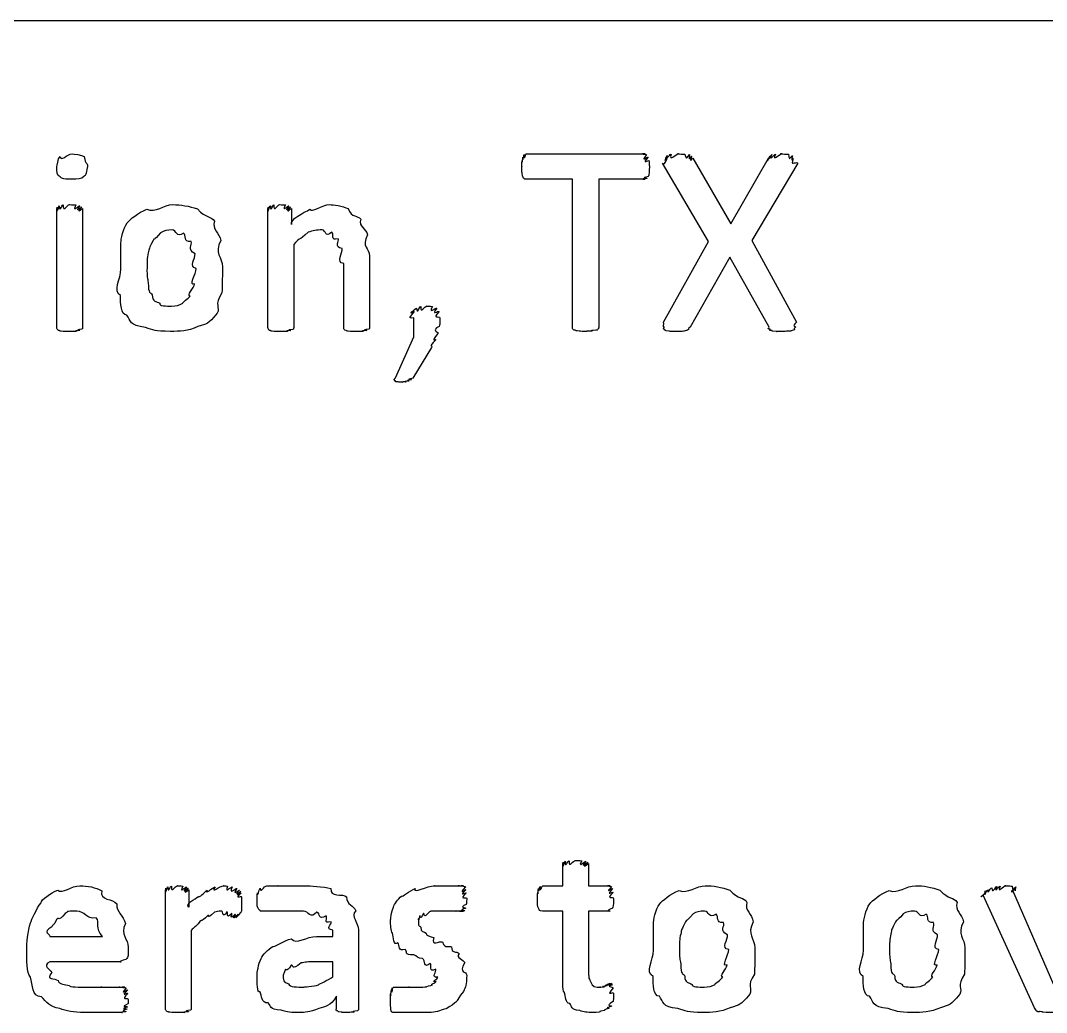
# Model space of a CAD drawing. Header units: millimetres. Extents: x 0 to 216, y 0 to 279.
# Drawn here: x 68.18 to 82.44, y 190.28 to 204.08 of the extents above; entities that cross this region are included whole.
import ezdxf

# ---------------------------------------------------------------- set-up
doc = ezdxf.new("R2010")
doc.units = ezdxf.units.MM
doc.layers.get('0').update_dxf_attribs({"linetype": 'CONTINUOUS'})

msp = doc.modelspace()

# ---------------------------------------------------------------- linework, layer by layer
at = {"color": 0}
for p, q in [((12.7, 204.082), (203.2, 204.082)), ((75.2066, 202.227), (76.86, 202.227)), ((77.5257, 202.166), (78.0549, 201.252)), ((78.0549, 201.252), (78.5784, 202.166)), ((69.106, 202.051), (69.106, 202.051)), ((76.9207, 202.051), (76.9207, 202.051)), ((77.7406, 201.009), (77.1013, 202.1)), ((78.9862, 202.1), (78.347, 201.02)), ((75.8515, 201.874), (75.2066, 201.874)), ((75.8515, 199.818), (75.8515, 201.874)), ((76.86, 201.874), (76.2152, 201.874)), ((76.2152, 201.874), (76.2152, 199.818)), ((68.6816, 199.813), (68.6816, 201.466)), ((69.0397, 201.466), (69.0397, 199.813)), ((71.6167, 199.813), (71.6167, 201.466)), ((71.942, 201.466), (71.942, 201.246)), ((78.347, 201.02), (78.9644, 199.885)), ((71.9748, 200.965), (71.9748, 199.813)), ((77.1179, 199.885), (77.7406, 201.009)), ((73.0278, 200.805), (73.0278, 199.813)), ((78.0383, 200.788), (77.4869, 199.818)), ((78.5841, 199.818), (78.0383, 200.788)), ((70.6191, 200.634), (70.6191, 200.634)), ((70.9828, 200.656), (70.9828, 200.656)), ((72.6694, 199.813), (72.6694, 200.7)), ((73.6438, 199.68), (73.6438, 199.945)), ((74.0075, 199.945), (74.0075, 199.945)), ((73.3901, 199.113), (73.6438, 199.68)), ((73.8918, 199.532), (73.6328, 199.107)), ((75.7149, 192.048), (75.7149, 192.356)), ((76.0734, 192.356), (76.0734, 192.048)), ((75.4394, 192.048), (75.7149, 192.048)), ((76.0734, 192.048), (76.3764, 192.048)), ((70.1918, 190.339), (70.1918, 191.992)), ((70.5171, 191.992), (70.5171, 191.75)), ((82.2731, 190.35), (81.5619, 191.915)), ((81.9697, 191.987), (82.5377, 190.675)), ((71.2502, 191.811), (71.2502, 191.811)), ((75.7149, 191.695), (75.4338, 191.695)), ((75.7149, 190.802), (75.7149, 191.695)), ((76.3764, 191.695), (76.0734, 191.695)), ((76.0734, 191.695), (76.0734, 190.923)), ((68.5821, 191.342), (69.3152, 191.342)), ((70.5499, 191.425), (70.5499, 190.339)), ((72.2919, 191.342), (72.5181, 191.342)), ((72.5181, 191.342), (72.5181, 191.43)), ((72.8761, 191.436), (72.8761, 190.339)), ((69.6736, 191.193), (69.6736, 191.133)), ((78.3869, 191.182), (78.3869, 191.182)), ((81.3082, 191.182), (81.3082, 191.182)), ((78.0232, 191.16), (78.0232, 191.16)), ((80.9445, 191.16), (80.9445, 191.16)), ((69.5688, 190.989), (68.5821, 190.989)), ((72.5181, 190.989), (72.281, 190.989)), ((72.5181, 190.78), (72.5181, 190.989)), ((74.3797, 190.802), (74.3797, 190.802)), ((72.5674, 190.339), (72.5674, 190.51)), ((76.4205, 190.554), (76.4205, 190.554))]:
    msp.add_line(p, q, dxfattribs=at)
for points in [[(68.6816, 202.051), (68.6816, 202.058), (68.6954, 202.162), (68.7257, 202.189)], [(68.7257, 202.189), (68.7433, 202.109), (68.8149, 202.227), (68.8964, 202.227)], [(68.8964, 202.227), (68.9046, 202.227), (69.0316, 202.213), (69.0619, 202.189)], [(69.0619, 202.189), (69.0809, 202.062), (69.106, 202.12), (69.106, 202.051)], [(75.1512, 202.128), (75.1526, 202.069), (75.1582, 202.172), (75.1625, 202.183)], [(75.1625, 202.183), (75.1597, 202.095), (75.1706, 202.208), (75.1787, 202.216)], [(75.1787, 202.216), (75.1787, 202.109), (75.1981, 202.227), (75.2066, 202.227)], [(76.86, 202.227), (76.7662, 202.227), (76.8738, 202.223), (76.8823, 202.216)], [(76.8823, 202.216), (76.7842, 202.095), (76.8999, 202.197), (76.9041, 202.183)], [(76.9041, 202.183), (76.7955, 202.069), (76.9151, 202.153), (76.9151, 202.128)], [(77.1013, 202.1), (77.1232, 202.051), (77.1645, 202.146), (77.162, 202.161)], [(77.162, 202.161), (77.1151, 202.084), (77.1592, 202.194), (77.1673, 202.205)], [(77.1673, 202.205), (77.1342, 202.106), (77.1962, 202.222), (77.2223, 202.222)], [(77.2223, 202.222), (77.1853, 202.109), (77.283, 202.227), (77.3271, 202.227)], [(77.3271, 202.227), (77.2664, 202.227), (77.3934, 202.224), (77.4153, 202.222)], [(77.4153, 202.222), (77.4319, 202.106), (77.4608, 202.219), (77.476, 202.216)], [(77.476, 202.216), (77.4608, 202.098), (77.4996, 202.205), (77.5035, 202.194)], [(77.5035, 202.194), (77.4718, 202.08), (77.5173, 202.178), (77.5257, 202.166)], [(78.5784, 202.166), (78.5414, 202.08), (78.5908, 202.186), (78.595, 202.194)], [(78.595, 202.194), (78.5523, 202.098), (78.6116, 202.212), (78.6225, 202.216)], [(78.6225, 202.216), (78.5784, 202.106), (78.6529, 202.222), (78.6723, 202.222)], [(78.6723, 202.222), (78.6183, 202.109), (78.7231, 202.227), (78.7605, 202.227)], [(78.7605, 202.227), (78.6956, 202.227), (78.8321, 202.224), (78.8539, 202.222)], [(78.8539, 202.222), (78.861, 202.102), (78.898, 202.21), (78.9093, 202.2)], [(78.9203, 202.161), (78.879, 202.051), (78.9421, 202.125), (78.9862, 202.1)], [(78.9093, 202.2), (78.8829, 202.084), (78.9231, 202.179), (78.9203, 202.161)], [(68.7257, 201.907), (68.6816, 201.921), (68.6816, 201.98), (68.6816, 202.051)], [(69.106, 202.051), (69.0809, 201.925), (69.0894, 201.938), (69.0563, 201.913)], [(75.1459, 202.051), (75.1459, 202.02), (75.1473, 202.106), (75.1512, 202.128)], [(75.1512, 201.968), (75.1459, 201.958), (75.1459, 202.017), (75.1459, 202.051)], [(76.9151, 202.128), (76.9165, 202.02), (76.9207, 202.08), (76.9207, 202.051)], [(76.9207, 202.051), (76.9165, 201.958), (76.9179, 201.99), (76.9151, 201.968)], [(68.8908, 201.874), (68.7395, 201.874), (68.7546, 201.885), (68.7257, 201.907)], [(69.0563, 201.913), (69.0192, 201.874), (68.9709, 201.874), (68.8908, 201.874)], [(75.1625, 201.913), (75.1526, 201.914), (75.154, 201.946), (75.1512, 201.968)], [(75.1787, 201.885), (75.1597, 201.888), (75.1649, 201.902), (75.1625, 201.913)], [(75.2066, 201.874), (75.1748, 201.874), (75.1858, 201.877), (75.1787, 201.885)], [(76.8876, 201.885), (76.769, 201.874), (76.871, 201.874), (76.86, 201.874)], [(76.9041, 201.913), (76.7842, 201.888), (76.8946, 201.892), (76.8876, 201.885)], [(76.9151, 201.968), (76.9126, 201.914), (76.9112, 201.927), (76.9041, 201.913)], [(68.6816, 201.466), (68.6816, 201.374), (68.6827, 201.48), (68.6869, 201.488)], [(68.6869, 201.488), (68.6925, 201.389), (68.7035, 201.501), (68.7144, 201.505)], [(68.7144, 201.505), (68.7172, 201.4), (68.7476, 201.516), (68.7698, 201.516)], [(68.7698, 201.516), (68.7656, 201.403), (68.8248, 201.521), (68.858, 201.521)], [(68.858, 201.521), (68.8358, 201.521), (68.924, 201.519), (68.9462, 201.516)], [(68.9462, 201.516), (68.8827, 201.4), (68.9903, 201.512), (69.0012, 201.505)], [(69.0012, 201.505), (68.9088, 201.389), (69.0245, 201.495), (69.0287, 201.488)], [(69.0287, 201.488), (68.9197, 201.374), (69.0397, 201.473), (69.0397, 201.466)], [(69.6599, 201.268), (69.693, 201.315), (69.8115, 201.411), (69.9301, 201.456)], [(69.9301, 201.456), (70.0486, 201.403), (70.1724, 201.521), (70.2938, 201.521)], [(70.2938, 201.521), (70.4014, 201.521), (70.521, 201.501), (70.6356, 201.461)], [(70.6356, 201.461), (70.7513, 201.326), (70.8311, 201.367), (70.8723, 201.29)], [(71.6167, 201.466), (71.6167, 201.374), (71.6181, 201.48), (71.622, 201.488)], [(71.622, 201.488), (71.6234, 201.389), (71.6347, 201.501), (71.6499, 201.505)], [(71.6499, 201.505), (71.6523, 201.4), (71.6802, 201.516), (71.6993, 201.516)], [(71.6993, 201.516), (71.694, 201.403), (71.749, 201.521), (71.7822, 201.521)], [(71.7822, 201.521), (71.7557, 201.521), (71.8372, 201.519), (71.8591, 201.516)], [(71.8591, 201.516), (71.7998, 201.4), (71.8979, 201.512), (71.9088, 201.505)], [(71.9088, 201.505), (71.822, 201.389), (71.9268, 201.495), (71.9307, 201.488)], [(71.9307, 201.488), (71.833, 201.374), (71.942, 201.473), (71.942, 201.466)], [(71.942, 201.246), (71.9212, 201.315), (72.1155, 201.411), (72.2009, 201.456)], [(72.2009, 201.456), (72.2119, 201.403), (72.3787, 201.521), (72.4711, 201.521)], [(72.4711, 201.521), (72.5234, 201.521), (72.6599, 201.502), (72.7301, 201.466)], [(72.7301, 201.466), (72.7851, 201.33), (72.8624, 201.38), (72.9065, 201.318)], [(72.9065, 201.318), (72.8733, 201.209), (72.9809, 201.187), (73.0003, 201.103)], [(69.5717, 200.987), (69.5717, 201.039), (69.6006, 201.191), (69.6599, 201.268)], [(70.2829, 201.169), (70.2179, 201.169), (70.1668, 201.155), (70.1227, 201.13)], [(70.4427, 201.125), (70.3432, 201.05), (70.3446, 201.169), (70.2829, 201.169)], [(70.8723, 201.29), (70.8353, 201.176), (70.9454, 201.126), (70.9605, 201.02)], [(72.3717, 201.169), (72.2891, 201.169), (72.2394, 201.158), (72.1734, 201.136)], [(72.5039, 201.136), (72.4062, 201.05), (72.4228, 201.169), (72.3717, 201.169)], [(70.0183, 201.02), (69.9576, 200.904), (69.9657, 200.915), (69.952, 200.849)], [(70.1227, 201.13), (70.0155, 200.999), (70.0472, 201.067), (70.0183, 201.02)], [(70.5474, 201.009), (70.4314, 200.995), (70.4868, 201.099), (70.4427, 201.125)], [(70.9605, 201.02), (70.8642, 200.845), (70.9828, 200.791), (70.9828, 200.656)], [(72.1734, 201.136), (72.0425, 201.01), (72.0439, 201.06), (71.9748, 200.965)], [(72.5921, 201.047), (72.4793, 201.01), (72.5399, 201.116), (72.5039, 201.136)], [(72.6475, 200.91), (72.5276, 200.933), (72.6172, 201.01), (72.5921, 201.047)], [(73.0003, 201.103), (72.9093, 200.926), (73.0278, 200.922), (73.0278, 200.805)], [(69.5717, 200.623), (69.5717, 200.702), (69.5717, 200.877), (69.5717, 200.987)], [(70.6025, 200.838), (70.4825, 200.896), (70.5721, 200.961), (70.5474, 201.009)], [(72.6694, 200.7), (72.5537, 200.709), (72.6613, 200.857), (72.6475, 200.91)], [(69.952, 200.849), (69.9311, 200.775), (69.9354, 200.718), (69.9354, 200.645)], [(70.6191, 200.634), (70.5044, 200.65), (70.6134, 200.775), (70.6025, 200.838)], [(69.566, 200.259), (69.4531, 200.316), (69.5717, 200.487), (69.5717, 200.623)], [(69.9354, 200.645), (69.9311, 200.51), (69.941, 200.502), (69.952, 200.436)], [(70.5968, 200.419), (70.5044, 200.382), (70.6191, 200.557), (70.6191, 200.634)], [(70.9828, 200.656), (70.9828, 200.459), (70.9799, 200.402), (70.9771, 200.292)], [(69.952, 200.436), (69.9534, 200.265), (69.9809, 200.316), (70.007, 200.265)], [(70.5362, 200.254), (70.4783, 200.254), (70.5859, 200.356), (70.5968, 200.419)], [(69.6542, 199.984), (69.5674, 199.985), (69.566, 200.152), (69.566, 200.259)], [(70.007, 200.265), (70.0045, 200.165), (70.0677, 200.178), (70.1118, 200.149)], [(70.4314, 200.149), (70.4233, 200.162), (70.51, 200.21), (70.5362, 200.254)], [(70.9771, 200.292), (70.8614, 200.124), (70.9553, 200.091), (70.9112, 200.011)], [(70.1118, 200.149), (70.0927, 200.11), (70.2109, 200.11), (70.2772, 200.11)], [(70.2772, 200.11), (70.3351, 200.11), (70.3873, 200.123), (70.4314, 200.149)], [(73.6438, 199.945), (73.5295, 199.919), (73.6452, 200.011), (73.6494, 200.033)], [(73.6494, 200.033), (73.5404, 199.963), (73.6671, 200.072), (73.6822, 200.083)], [(73.6822, 200.083), (73.6907, 199.985), (73.721, 200.101), (73.7429, 200.105)], [(73.7429, 200.105), (73.7348, 199.992), (73.7926, 200.11), (73.8258, 200.11)], [(73.8258, 200.11), (73.7979, 200.11), (73.8808, 200.108), (73.9027, 200.105)], [(73.9027, 200.105), (73.8449, 199.985), (73.9482, 200.094), (73.9634, 200.083)], [(73.9634, 200.083), (73.8752, 199.963), (73.9881, 200.055), (73.9965, 200.033)], [(73.9965, 200.033), (73.889, 199.919), (74.0075, 199.981), (74.0075, 199.945)], [(69.9135, 199.813), (69.6845, 199.835), (69.7121, 199.909), (69.6542, 199.984)], [(70.9112, 200.011), (70.7732, 199.846), (70.776, 199.868), (70.6409, 199.824)], [(74.0075, 199.945), (74.0075, 199.838), (74.0033, 199.86), (73.9965, 199.824)], [(77.1289, 199.818), (77.1013, 199.815), (77.1289, 199.858), (77.1179, 199.885)], [(78.9644, 199.885), (78.898, 199.815), (78.9492, 199.836), (78.9534, 199.818)], [(68.6869, 199.791), (68.6816, 199.787), (68.6816, 199.805), (68.6816, 199.813)], [(68.7144, 199.769), (68.6925, 199.771), (68.694, 199.783), (68.6869, 199.791)], [(68.7698, 199.758), (68.7172, 199.76), (68.7282, 199.765), (68.7144, 199.769)], [(68.858, 199.758), (68.7656, 199.758), (68.7945, 199.758), (68.7698, 199.758)], [(68.9462, 199.758), (68.8358, 199.758), (68.8936, 199.758), (68.858, 199.758)], [(69.0012, 199.769), (68.8827, 199.76), (68.9709, 199.76), (68.9462, 199.758)], [(69.0287, 199.791), (68.9088, 199.771), (69.015, 199.776), (69.0012, 199.769)], [(69.0397, 199.813), (69.0369, 199.787), (69.0354, 199.797), (69.0287, 199.791)], [(70.2606, 199.758), (70.0345, 199.758), (70.0306, 199.776), (69.9135, 199.813)], [(70.6409, 199.824), (70.5044, 199.758), (70.382, 199.758), (70.2606, 199.758)], [(71.622, 199.791), (71.6167, 199.787), (71.6167, 199.805), (71.6167, 199.813)], [(71.6499, 199.769), (71.6276, 199.771), (71.6291, 199.783), (71.622, 199.791)], [(71.7049, 199.758), (71.6523, 199.76), (71.6636, 199.765), (71.6499, 199.769)], [(71.7931, 199.758), (71.7007, 199.758), (71.7296, 199.758), (71.7049, 199.758)], [(71.8813, 199.758), (71.7709, 199.758), (71.8287, 199.758), (71.7931, 199.758)], [(71.9363, 199.769), (71.8178, 199.76), (71.906, 199.76), (71.8813, 199.758)], [(71.9638, 199.785), (71.8439, 199.771), (71.9501, 199.776), (71.9363, 199.769)], [(71.9748, 199.813), (71.9723, 199.783), (71.9709, 199.792), (71.9638, 199.785)], [(72.675, 199.785), (72.6708, 199.783), (72.6694, 199.802), (72.6694, 199.813)], [(72.7026, 199.769), (72.6817, 199.771), (72.6817, 199.781), (72.675, 199.785)], [(72.7576, 199.758), (72.7082, 199.76), (72.7163, 199.765), (72.7026, 199.769)], [(72.8514, 199.758), (72.7548, 199.758), (72.7826, 199.758), (72.7576, 199.758)], [(72.934, 199.758), (72.8253, 199.758), (72.8846, 199.758), (72.8514, 199.758)], [(72.989, 199.769), (72.8733, 199.76), (72.959, 199.76), (72.934, 199.758)], [(73.0169, 199.791), (72.8984, 199.771), (73.0031, 199.776), (72.989, 199.769)], [(73.0278, 199.813), (73.0278, 199.787), (73.0236, 199.797), (73.0169, 199.791)], [(73.98, 199.73), (73.8643, 199.59), (73.9606, 199.667), (73.9468, 199.636)], [(73.9965, 199.824), (73.878, 199.769), (73.987, 199.759), (73.98, 199.73)], [(75.8567, 199.791), (75.8515, 199.787), (75.8515, 199.807), (75.8515, 199.818)], [(75.8899, 199.774), (75.8624, 199.771), (75.8638, 199.783), (75.8567, 199.791)], [(75.9449, 199.763), (75.8913, 199.765), (75.9037, 199.77), (75.8899, 199.774)], [(76.0331, 199.758), (75.9396, 199.758), (75.97, 199.759), (75.9449, 199.763)], [(76.1213, 199.763), (76.0084, 199.758), (76.0691, 199.758), (76.0331, 199.758)], [(76.1767, 199.774), (76.0525, 199.765), (76.1436, 199.766), (76.1213, 199.763)], [(76.2042, 199.791), (76.2, 199.771), (76.1905, 199.777), (76.1767, 199.774)], [(76.2152, 199.818), (76.2109, 199.787), (76.2109, 199.797), (76.2042, 199.791)], [(77.1398, 199.78), (77.0971, 199.783), (77.1289, 199.803), (77.1289, 199.818)], [(77.1895, 199.763), (77.1151, 199.765), (77.1507, 199.771), (77.1398, 199.78)], [(77.2887, 199.758), (77.1631, 199.758), (77.2142, 199.759), (77.1895, 199.763)], [(77.3769, 199.758), (77.2403, 199.758), (77.3247, 199.758), (77.2887, 199.758)], [(77.4319, 199.769), (77.4058, 199.76), (77.4016, 199.76), (77.3769, 199.758)], [(77.4651, 199.785), (77.4319, 199.769), (77.4457, 199.771), (77.4319, 199.769)], [(77.4869, 199.818), (77.4457, 199.787), (77.4718, 199.796), (77.4651, 199.785)], [(78.6007, 199.791), (78.5414, 199.787), (78.5869, 199.807), (78.5841, 199.818)], [(78.6282, 199.769), (78.5566, 199.771), (78.6074, 199.783), (78.6007, 199.791)], [(78.6832, 199.758), (78.5813, 199.76), (78.6419, 199.765), (78.6282, 199.769)], [(78.7823, 199.758), (78.6296, 199.758), (78.7079, 199.758), (78.6832, 199.758)], [(78.8818, 199.763), (78.8278, 199.758), (78.8226, 199.758), (78.7823, 199.758)], [(78.9368, 199.78), (78.879, 199.765), (78.9065, 199.766), (78.8818, 199.763)], [(78.9534, 199.818), (78.9051, 199.783), (78.9506, 199.791), (78.9368, 199.78)], [(73.9468, 199.636), (73.8339, 199.526), (73.914, 199.569), (73.8918, 199.532)], [(73.3792, 199.085), (73.3531, 199.082), (73.382, 199.102), (73.3901, 199.113)], [(73.3901, 199.069), (73.357, 199.067), (73.382, 199.078), (73.3792, 199.085)], [(73.4233, 199.058), (73.3683, 199.056), (73.3972, 199.062), (73.3901, 199.069)], [(73.4783, 199.052), (73.3972, 199.052), (73.437, 199.055), (73.4233, 199.058)], [(73.539, 199.058), (73.4452, 199.052), (73.503, 199.052), (73.4783, 199.052)], [(73.5774, 199.069), (73.4741, 199.056), (73.5528, 199.058), (73.539, 199.058)], [(73.6106, 199.085), (73.5005, 199.067), (73.5912, 199.073), (73.5774, 199.069)], [(73.6328, 199.107), (73.5143, 199.082), (73.6177, 199.093), (73.6106, 199.085)], [(75.7149, 192.356), (75.7149, 192.257), (75.7163, 192.364), (75.7206, 192.373)], [(75.7206, 192.373), (75.7259, 192.271), (75.7372, 192.385), (75.7481, 192.389)], [(75.7481, 192.389), (75.7509, 192.279), (75.7813, 192.395), (75.8031, 192.395)], [(75.8031, 192.395), (75.7989, 192.282), (75.8582, 192.4), (75.8913, 192.4)], [(75.8913, 192.4), (75.8694, 192.4), (75.9576, 192.398), (75.9795, 192.395)], [(75.9795, 192.395), (75.916, 192.279), (76.0236, 192.392), (76.0345, 192.389)], [(76.0345, 192.389), (75.9425, 192.271), (76.0582, 192.38), (76.0621, 192.373)], [(76.0621, 192.373), (75.9534, 192.257), (76.0734, 192.359), (76.0734, 192.356)], [(68.6925, 191.987), (68.7585, 191.929), (68.8869, 192.048), (69.0012, 192.048)], [(69.0012, 192.048), (69.1074, 192.048), (69.2189, 192.023), (69.3043, 191.976)], [(70.1971, 192.014), (70.1985, 191.915), (70.2098, 192.027), (70.225, 192.031)], [(70.225, 192.031), (70.2275, 191.926), (70.255, 192.042), (70.2744, 192.042)], [(70.2744, 192.042), (70.2691, 191.929), (70.3241, 192.048), (70.3573, 192.048)], [(70.3573, 192.048), (70.3308, 192.048), (70.4123, 192.045), (70.4342, 192.042)], [(70.4342, 192.042), (70.3749, 191.926), (70.473, 192.038), (70.4839, 192.031)], [(70.4839, 192.031), (70.3972, 191.915), (70.5019, 192.022), (70.5058, 192.014)], [(70.7704, 191.987), (70.7319, 191.911), (70.8434, 192.023), (70.8808, 192.031)], [(70.8808, 192.031), (70.8092, 191.929), (70.9595, 192.048), (70.9965, 192.048)], [(70.9965, 192.048), (70.9771, 192.048), (71.0297, 192.045), (71.0516, 192.042)], [(71.0516, 192.042), (71.0212, 191.926), (71.0957, 192.038), (71.1179, 192.031)], [(71.1179, 192.031), (71.0696, 191.911), (71.1648, 192.016), (71.1839, 192.009)], [(71.5091, 192.014), (71.5119, 191.929), (71.5589, 192.048), (71.603, 192.048)], [(71.603, 192.048), (71.6001, 192.048), (71.6979, 192.048), (71.7571, 192.048)], [(71.7571, 192.048), (71.7187, 192.048), (71.8785, 192.048), (71.9448, 192.048)], [(71.9448, 192.048), (71.9723, 192.048), (72.0838, 192.048), (72.154, 192.048)], [(72.154, 192.048), (72.1734, 192.048), (72.3981, 192.034), (72.4902, 192.009)], [(73.6632, 192.009), (73.6258, 191.929), (73.8297, 192.048), (73.9331, 192.048)], [(73.9331, 192.048), (73.8904, 192.048), (74.0212, 192.048), (74.0653, 192.048)], [(74.0653, 192.048), (74.0957, 192.048), (74.1497, 192.048), (74.1867, 192.048)], [(74.1867, 192.048), (74.1701, 192.048), (74.2541, 192.048), (74.2805, 192.048)], [(74.2805, 192.048), (74.2213, 192.048), (74.3246, 192.048), (74.3356, 192.048)], [(74.3356, 192.048), (74.2474, 192.048), (74.3589, 192.042), (74.3631, 192.031)], [(74.3631, 192.031), (74.2541, 191.907), (74.3687, 192.006), (74.3687, 191.992)], [(75.3787, 192.009), (75.3801, 191.918), (75.3925, 192.032), (75.4006, 192.036)], [(75.4006, 192.036), (75.3981, 191.929), (75.4242, 192.048), (75.4394, 192.048)], [(76.3764, 192.048), (76.2801, 192.048), (76.3887, 192.043), (76.393, 192.036)], [(76.393, 192.036), (76.291, 191.918), (76.4053, 192.023), (76.4095, 192.009)], [(77.3342, 191.981), (77.4527, 191.929), (77.5765, 192.048), (77.6979, 192.048)], [(77.6979, 192.048), (77.8055, 192.048), (77.9254, 192.027), (78.0397, 191.987)], [(80.2555, 191.981), (80.3741, 191.929), (80.4982, 192.048), (80.6192, 192.048)], [(80.6192, 192.048), (80.7268, 192.048), (80.8468, 192.027), (80.9611, 191.987)], [(81.6832, 192.02), (81.679, 191.918), (81.7383, 192.032), (81.7492, 192.036)], [(81.7492, 192.036), (81.7051, 191.926), (81.7795, 192.042), (81.7989, 192.042)], [(81.7989, 192.042), (81.7453, 191.929), (81.8459, 192.048), (81.8762, 192.048)], [(81.8762, 192.048), (81.8113, 192.048), (81.9422, 192.045), (81.9644, 192.042)], [(81.9644, 192.042), (81.9725, 191.926), (82.0028, 192.038), (82.0138, 192.031)], [(82.0138, 192.031), (81.9947, 191.915), (82.0166, 192.022), (81.9919, 192.014)], [(68.4611, 191.811), (68.4569, 191.849), (68.6001, 191.946), (68.6925, 191.987)], [(69.3043, 191.976), (69.2767, 191.838), (69.4588, 191.871), (69.5138, 191.794)], [(70.1918, 191.992), (70.1918, 191.9), (70.1933, 192.006), (70.1971, 192.014)], [(70.5058, 192.014), (70.4081, 191.9), (70.5171, 191.999), (70.5171, 191.992)], [(70.5171, 191.75), (70.4564, 191.794), (70.6078, 191.861), (70.6494, 191.899)], [(70.6494, 191.899), (70.6575, 191.867), (70.7334, 191.965), (70.7704, 191.987)], [(71.1839, 192.009), (71.1069, 191.896), (71.2142, 191.994), (71.2227, 191.987)], [(71.2227, 191.987), (71.1207, 191.882), (71.235, 191.972), (71.2392, 191.965)], [(71.2392, 191.965), (71.1288, 191.871), (71.2445, 191.954), (71.2445, 191.943)], [(71.2445, 191.943), (71.1316, 191.849), (71.2502, 191.915), (71.2502, 191.893)], [(71.2502, 191.893), (71.2502, 191.808), (71.2502, 191.846), (71.2502, 191.811)], [(71.465, 191.849), (71.465, 191.841), (71.4664, 191.926), (71.4707, 191.948)], [(71.4707, 191.948), (71.476, 191.885), (71.4897, 191.992), (71.5091, 192.014)], [(72.4902, 192.009), (72.475, 191.878), (72.6556, 191.944), (72.7107, 191.893)], [(72.7107, 191.893), (72.7068, 191.775), (72.8116, 191.777), (72.8377, 191.7)], [(73.3598, 191.75), (73.3721, 191.79), (73.4233, 191.86), (73.4755, 191.904)], [(73.4755, 191.904), (73.4755, 191.878), (73.5887, 191.983), (73.6632, 192.009)], [(74.3687, 191.992), (74.2583, 191.882), (74.374, 191.965), (74.374, 191.943)], [(74.374, 191.943), (74.2611, 191.841), (74.3797, 191.9), (74.3797, 191.871)], [(75.3622, 191.871), (75.3622, 191.845), (75.3636, 191.932), (75.3678, 191.954)], [(75.3678, 191.954), (75.3692, 191.889), (75.3745, 191.994), (75.3787, 192.009)], [(76.4095, 192.009), (76.2991, 191.889), (76.4148, 191.976), (76.4148, 191.954)], [(76.4148, 191.954), (76.302, 191.845), (76.4205, 191.904), (76.4205, 191.871)], [(77.064, 191.794), (77.0971, 191.841), (77.2156, 191.937), (77.3342, 191.981)], [(78.0397, 191.987), (78.1554, 191.852), (78.2355, 191.893), (78.2768, 191.816)], [(79.9853, 191.794), (80.0185, 191.841), (80.137, 191.937), (80.2555, 191.981)], [(80.9611, 191.987), (81.0768, 191.852), (81.1569, 191.893), (81.1982, 191.816)], [(81.5619, 191.915), (81.4737, 191.856), (81.5979, 191.943), (81.595, 191.954)], [(81.5894, 191.976), (81.5841, 191.889), (81.6031, 191.988), (81.6335, 191.992)], [(81.595, 191.954), (81.5841, 191.878), (81.5894, 191.972), (81.5894, 191.976)], [(81.6335, 191.992), (81.613, 191.904), (81.6501, 192.012), (81.6832, 192.02)], [(81.9919, 192.014), (81.9478, 191.9), (81.9616, 191.998), (81.9697, 191.987)], [(68.3122, 191.529), (68.3313, 191.576), (68.3976, 191.733), (68.4611, 191.811)], [(69.5138, 191.794), (69.5043, 191.684), (69.6087, 191.626), (69.6352, 191.524)], [(71.2502, 191.811), (71.2502, 191.739), (71.2502, 191.75), (71.2502, 191.728)], [(71.465, 191.783), (71.465, 191.775), (71.465, 191.827), (71.465, 191.849)], [(71.4816, 191.733), (71.4678, 191.735), (71.4678, 191.764), (71.465, 191.783)], [(73.3213, 191.568), (73.3213, 191.558), (73.3337, 191.695), (73.3598, 191.75)], [(74.374, 191.788), (74.2583, 191.735), (74.3712, 191.747), (74.3687, 191.733)], [(74.3797, 191.871), (74.3797, 191.783), (74.3768, 191.813), (74.374, 191.788)], [(75.3787, 191.733), (75.3622, 191.75), (75.3622, 191.808), (75.3622, 191.871)], [(76.4205, 191.871), (76.4205, 191.75), (76.4163, 191.762), (76.4095, 191.733)], [(76.9758, 191.513), (76.9758, 191.565), (77.0047, 191.717), (77.064, 191.794)], [(78.2768, 191.816), (78.2394, 191.702), (78.3498, 191.652), (78.365, 191.546)], [(79.8971, 191.513), (79.8971, 191.565), (79.9264, 191.717), (79.9853, 191.794)], [(81.1982, 191.816), (81.1611, 191.702), (81.2712, 191.652), (81.2864, 191.546)], [(68.7973, 191.662), (68.6925, 191.536), (68.7144, 191.618), (68.6816, 191.584)], [(68.9571, 191.695), (68.7836, 191.695), (68.8439, 191.684), (68.7973, 191.662)], [(69.227, 191.601), (69.0809, 191.576), (69.0785, 191.695), (68.9571, 191.695)], [(69.3152, 191.342), (69.2023, 191.452), (69.2891, 191.538), (69.227, 191.601)], [(70.7817, 191.634), (70.6684, 191.518), (70.7111, 191.587), (70.6713, 191.551)], [(70.8752, 191.678), (70.7348, 191.558), (70.8145, 191.656), (70.7817, 191.634)], [(70.9747, 191.695), (70.9154, 191.695), (70.9083, 191.689), (70.8752, 191.678)], [(71.0463, 191.684), (70.9747, 191.576), (70.9993, 191.695), (70.9747, 191.695)], [(71.1122, 191.667), (71.0212, 191.565), (71.071, 191.68), (71.0463, 191.684)], [(71.162, 191.651), (71.0586, 191.554), (71.1302, 191.663), (71.1122, 191.667)], [(71.2004, 191.645), (71.0875, 191.543), (71.1757, 191.647), (71.162, 191.651)], [(71.2227, 191.651), (71.1094, 191.543), (71.2114, 191.645), (71.2004, 191.645)], [(71.2392, 191.678), (71.1207, 191.554), (71.2294, 191.657), (71.2227, 191.651)], [(71.2502, 191.728), (71.2502, 191.695), (71.2459, 191.689), (71.2392, 191.678)], [(71.5038, 191.706), (71.483, 191.709), (71.4887, 191.722), (71.4816, 191.733)], [(71.5313, 191.695), (71.4982, 191.695), (71.5105, 191.698), (71.5038, 191.706)], [(71.603, 191.695), (71.5229, 191.695), (71.5451, 191.695), (71.5313, 191.695)], [(71.7243, 191.695), (71.5892, 191.695), (71.6361, 191.695), (71.603, 191.695)], [(71.8894, 191.695), (71.8026, 191.695), (71.7709, 191.695), (71.7243, 191.695)], [(72.1099, 191.695), (71.9307, 191.695), (71.9557, 191.695), (71.8894, 191.695)], [(72.2976, 191.678), (72.2037, 191.576), (72.1829, 191.695), (72.1099, 191.695)], [(72.4242, 191.629), (72.3057, 191.554), (72.3484, 191.667), (72.2976, 191.678)], [(72.4958, 191.546), (72.3717, 191.51), (72.4574, 191.607), (72.4242, 191.629)], [(72.8377, 191.7), (72.7576, 191.62), (72.8761, 191.535), (72.8761, 191.436)], [(73.7291, 191.629), (73.6988, 191.521), (73.7126, 191.604), (73.7126, 191.59)], [(73.7789, 191.662), (73.721, 191.547), (73.7401, 191.642), (73.7291, 191.629)], [(73.8614, 191.684), (73.7651, 191.565), (73.8008, 191.673), (73.7789, 191.662)], [(73.9828, 191.695), (73.8353, 191.695), (73.8974, 191.691), (73.8614, 191.684)], [(74.1204, 191.695), (74.0488, 191.695), (74.0336, 191.695), (73.9828, 191.695)], [(74.2251, 191.695), (74.1288, 191.695), (74.1606, 191.695), (74.1204, 191.695)], [(74.2968, 191.695), (74.1881, 191.695), (74.2541, 191.695), (74.2251, 191.695)], [(74.3356, 191.695), (74.2251, 191.695), (74.3148, 191.695), (74.2968, 191.695)], [(74.3521, 191.7), (74.2389, 191.695), (74.3423, 191.695), (74.3356, 191.695)], [(74.3687, 191.733), (74.2502, 191.706), (74.3589, 191.707), (74.3521, 191.7)], [(75.4338, 191.695), (75.3869, 191.695), (75.3925, 191.707), (75.3787, 191.733)], [(76.4095, 191.733), (76.2882, 191.695), (76.3901, 191.695), (76.3764, 191.695)], [(77.5271, 191.656), (77.4196, 191.525), (77.4513, 191.593), (77.4224, 191.546)], [(77.687, 191.695), (77.622, 191.695), (77.5712, 191.681), (77.5271, 191.656)], [(77.8468, 191.651), (77.7476, 191.576), (77.749, 191.695), (77.687, 191.695)], [(77.9515, 191.535), (77.8358, 191.521), (77.8909, 191.625), (77.8468, 191.651)], [(80.4485, 191.656), (80.3409, 191.525), (80.3727, 191.593), (80.3437, 191.546)], [(80.6083, 191.695), (80.5438, 191.695), (80.4926, 191.681), (80.4485, 191.656)], [(80.7681, 191.651), (80.669, 191.576), (80.6704, 191.695), (80.6083, 191.695)], [(80.8729, 191.535), (80.7572, 191.521), (80.8122, 191.625), (80.7681, 191.651)], [(68.2625, 191.16), (68.2625, 191.239), (68.2791, 191.419), (68.3122, 191.529)], [(68.6096, 191.474), (68.4749, 191.389), (68.5821, 191.389), (68.5821, 191.342)], [(68.6816, 191.584), (68.629, 191.474), (68.6276, 191.518), (68.6096, 191.474)], [(69.6352, 191.524), (69.5551, 191.36), (69.6736, 191.31), (69.6736, 191.193)], [(70.6713, 191.551), (70.5915, 191.448), (70.594, 191.476), (70.5499, 191.425)], [(72.5181, 191.43), (72.402, 191.444), (72.5096, 191.513), (72.4958, 191.546)], [(73.3489, 191.386), (73.3213, 191.422), (73.3213, 191.498), (73.3213, 191.568)], [(73.7126, 191.59), (73.6988, 191.459), (73.721, 191.502), (73.7401, 191.469)], [(73.7401, 191.469), (73.7401, 191.397), (73.787, 191.411), (73.8173, 191.386)], [(76.9758, 191.149), (76.9758, 191.228), (76.9758, 191.403), (76.9758, 191.513)], [(77.4224, 191.546), (77.3617, 191.43), (77.3698, 191.441), (77.3561, 191.375)], [(78.0066, 191.364), (77.8866, 191.422), (77.9762, 191.487), (77.9515, 191.535)], [(78.365, 191.546), (78.2683, 191.371), (78.3869, 191.317), (78.3869, 191.182)], [(79.8971, 191.149), (79.8971, 191.228), (79.8971, 191.403), (79.8971, 191.513)], [(80.3437, 191.546), (80.2831, 191.43), (80.2915, 191.441), (80.2778, 191.375)], [(80.9279, 191.364), (80.8083, 191.422), (80.8976, 191.487), (80.8729, 191.535)], [(81.2864, 191.546), (81.19, 191.371), (81.3082, 191.317), (81.3082, 191.182)], [(71.9448, 191.309), (72.0051, 191.224), (72.1625, 191.342), (72.2919, 191.342)], [(73.4205, 191.254), (73.357, 191.201), (73.3668, 191.334), (73.3489, 191.386)], [(73.8173, 191.386), (73.8022, 191.349), (73.8851, 191.343), (73.9221, 191.326)], [(73.9221, 191.326), (73.8794, 191.195), (74.0022, 191.287), (74.0435, 191.265)], [(77.3561, 191.375), (77.3356, 191.301), (77.3395, 191.244), (77.3395, 191.171)], [(78.0232, 191.16), (77.9089, 191.177), (78.0175, 191.301), (78.0066, 191.364)], [(80.2778, 191.375), (80.2569, 191.301), (80.2612, 191.244), (80.2612, 191.171)], [(80.9445, 191.16), (80.8302, 191.177), (80.9392, 191.301), (80.9279, 191.364)], [(71.52, 191.033), (71.5423, 191.088), (71.6153, 191.16), (71.6855, 191.204)], [(71.6855, 191.204), (71.6813, 191.179), (71.8414, 191.287), (71.9448, 191.309)], [(73.5252, 191.16), (73.4205, 191.128), (73.4536, 191.216), (73.4205, 191.254)], [(74.0435, 191.265), (74.0819, 191.154), (74.1288, 191.224), (74.1701, 191.198)], [(74.1701, 191.198), (74.162, 191.102), (74.2446, 191.141), (74.2749, 191.105)], [(77.3395, 191.171), (77.3356, 191.036), (77.3451, 191.028), (77.3561, 190.962)], [(78.3869, 191.182), (78.3869, 190.985), (78.384, 190.929), (78.3816, 190.818)], [(80.2612, 191.171), (80.2569, 191.036), (80.2665, 191.028), (80.2778, 190.962)], [(81.3082, 191.182), (81.3082, 190.985), (81.3058, 190.929), (81.3029, 190.818)], [(68.3122, 190.774), (68.2625, 190.838), (68.2625, 191.013), (68.2625, 191.16)], [(69.6736, 191.133), (69.6736, 191.033), (69.6627, 191.044), (69.6405, 191.022)], [(71.465, 190.791), (71.465, 190.831), (71.483, 190.963), (71.52, 191.033)], [(73.6466, 191.088), (73.4977, 191.078), (73.5651, 191.134), (73.5252, 191.16)], [(73.7676, 191.033), (73.6988, 191.036), (73.6907, 191.069), (73.6466, 191.088)], [(73.8724, 190.967), (73.7761, 190.882), (73.8078, 191.014), (73.7676, 191.033)], [(74.2749, 191.105), (74.2251, 191.033), (74.3327, 191.029), (74.3521, 190.978)], [(76.9705, 190.785), (76.8572, 190.842), (76.9758, 191.013), (76.9758, 191.149)], [(78.0009, 190.945), (77.9089, 190.908), (78.0232, 191.083), (78.0232, 191.16)], [(79.8918, 190.785), (79.7789, 190.842), (79.8971, 191.013), (79.8971, 191.149)], [(80.9226, 190.945), (80.8302, 190.908), (80.9445, 191.083), (80.9445, 191.16)], [(68.5821, 190.989), (68.4749, 190.934), (68.5906, 190.885), (68.6096, 190.84)], [(69.6405, 191.022), (69.511, 190.989), (69.5935, 190.989), (69.5688, 190.989)], [(71.9391, 190.94), (71.8619, 190.824), (71.8742, 190.904), (71.8566, 190.879)], [(72.0771, 190.973), (71.9349, 190.853), (71.9748, 190.953), (71.9391, 190.94)], [(72.281, 190.989), (72.1663, 190.989), (72.1349, 190.984), (72.0771, 190.973)], [(73.9496, 190.885), (73.8396, 190.835), (73.9055, 190.945), (73.8724, 190.967)], [(73.9771, 190.774), (73.8752, 190.772), (73.9676, 190.854), (73.9496, 190.885)], [(74.3521, 190.978), (74.2611, 190.816), (74.3797, 190.871), (74.3797, 190.802)], [(76.0734, 190.923), (76.0705, 190.731), (76.0843, 190.755), (76.1062, 190.708)], [(77.3561, 190.962), (77.3575, 190.791), (77.385, 190.842), (77.4114, 190.791)], [(77.9406, 190.78), (77.8828, 190.78), (77.99, 190.882), (78.0009, 190.945)], [(80.2778, 190.962), (80.2792, 190.791), (80.3067, 190.842), (80.3328, 190.791)], [(80.862, 190.78), (80.8041, 190.78), (80.9113, 190.882), (80.9226, 190.945)], [(68.4664, 190.504), (68.3313, 190.504), (68.3479, 190.667), (68.3122, 190.774)], [(68.6096, 190.84), (68.5119, 190.731), (68.6566, 190.763), (68.6978, 190.73)], [(71.5038, 190.576), (71.465, 190.54), (71.465, 190.71), (71.465, 190.791)], [(71.8566, 190.879), (71.8249, 190.776), (71.8287, 190.831), (71.8287, 190.802)], [(71.8287, 190.802), (71.8249, 190.694), (71.8524, 190.71), (71.9007, 190.681)], [(72.3194, 190.669), (72.3318, 190.683), (72.4475, 190.731), (72.5181, 190.78)], [(73.9553, 190.713), (73.8752, 190.705), (73.9771, 190.752), (73.9771, 190.774)], [(74.3797, 190.802), (74.3797, 190.661), (74.3645, 190.642), (74.3356, 190.576)], [(75.7372, 190.57), (75.7149, 190.54), (75.7149, 190.713), (75.7149, 190.802)], [(77.0587, 190.51), (76.9719, 190.511), (76.9705, 190.678), (76.9705, 190.785)], [(77.4114, 190.791), (77.4086, 190.692), (77.4718, 190.704), (77.5159, 190.675)], [(77.8358, 190.675), (77.8274, 190.687), (77.9141, 190.736), (77.9406, 190.78)], [(78.3816, 190.818), (78.2655, 190.65), (78.3594, 190.617), (78.3153, 190.537)], [(79.98, 190.51), (79.8932, 190.511), (79.8918, 190.678), (79.8918, 190.785)], [(80.3328, 190.791), (80.33, 190.692), (80.3935, 190.704), (80.4376, 190.675)], [(80.7572, 190.675), (80.7491, 190.687), (80.8359, 190.736), (80.862, 190.78)], [(81.3029, 190.818), (81.1872, 190.65), (81.2807, 190.617), (81.2366, 190.537)], [(68.6978, 190.73), (68.7105, 190.669), (68.7917, 190.676), (68.858, 190.658)], [(68.858, 190.658), (68.8428, 190.637), (69.004, 190.637), (69.1003, 190.637)], [(69.1003, 190.637), (69.1335, 190.637), (69.245, 190.637), (69.3043, 190.637)], [(69.3043, 190.637), (69.2506, 190.637), (69.4118, 190.637), (69.4531, 190.637)], [(69.4531, 190.637), (69.4531, 190.637), (69.5318, 190.637), (69.5579, 190.637)], [(69.5579, 190.637), (69.5082, 190.637), (69.6087, 190.637), (69.6239, 190.637)], [(69.6239, 190.637), (69.5332, 190.637), (69.6419, 190.632), (69.6461, 190.625)], [(69.6461, 190.625), (69.5441, 190.507), (69.6584, 190.611), (69.6627, 190.598)], [(69.6627, 190.598), (69.5523, 190.482), (69.668, 190.57), (69.668, 190.548)], [(71.9007, 190.681), (71.924, 190.637), (72.0231, 190.637), (72.1155, 190.637)], [(72.1155, 190.637), (72.0894, 190.637), (72.2559, 190.647), (72.3194, 190.669)], [(73.3213, 190.543), (73.3242, 190.478), (73.328, 190.583), (73.3323, 190.598)], [(73.3323, 190.598), (73.3323, 190.507), (73.3393, 190.621), (73.3432, 190.625)], [(73.3432, 190.625), (73.3393, 190.518), (73.3517, 190.637), (73.3598, 190.637)], [(73.3598, 190.637), (73.357, 190.637), (73.3848, 190.637), (73.4039, 190.637)], [(73.4039, 190.637), (73.3986, 190.637), (73.4494, 190.637), (73.4755, 190.637)], [(73.4755, 190.637), (73.4536, 190.637), (73.539, 190.637), (73.5803, 190.637)], [(73.5803, 190.637), (73.5334, 190.637), (73.6656, 190.637), (73.7182, 190.637)], [(73.7182, 190.637), (73.7429, 190.637), (73.7926, 190.638), (73.823, 190.642)], [(73.823, 190.642), (73.8064, 190.647), (73.8837, 190.658), (73.9055, 190.669)], [(73.9055, 190.669), (73.8505, 190.669), (73.944, 190.694), (73.9553, 190.713)], [(76.1062, 190.708), (76.1189, 190.637), (76.1753, 190.637), (76.2385, 190.637)], [(76.2385, 190.637), (76.2028, 190.637), (76.2787, 190.638), (76.2938, 190.642)], [(76.2938, 190.642), (76.2332, 190.647), (76.3214, 190.655), (76.3323, 190.658)], [(76.3323, 190.658), (76.2579, 190.658), (76.357, 190.671), (76.3655, 190.675)], [(76.3655, 190.675), (76.2773, 190.669), (76.3845, 190.686), (76.393, 190.686)], [(76.393, 190.686), (76.2882, 190.669), (76.3997, 190.683), (76.4039, 190.681)], [(76.4039, 190.681), (76.2953, 190.665), (76.4095, 190.675), (76.4095, 190.664)], [(76.4095, 190.664), (76.2991, 190.647), (76.4148, 190.643), (76.4148, 190.625)], [(76.4148, 190.625), (76.302, 190.493), (76.4205, 190.583), (76.4205, 190.554)], [(77.5159, 190.675), (77.4968, 190.637), (77.6153, 190.637), (77.6813, 190.637)], [(77.6813, 190.637), (77.7392, 190.637), (77.7917, 190.649), (77.8358, 190.675)], [(80.4376, 190.675), (80.4182, 190.637), (80.5367, 190.637), (80.6027, 190.637)], [(80.6027, 190.637), (80.6609, 190.637), (80.7131, 190.649), (80.7572, 190.675)], [(68.7201, 190.339), (68.5849, 190.357), (68.5352, 190.43), (68.4664, 190.504)], [(69.668, 190.548), (69.5551, 190.438), (69.6736, 190.499), (69.6736, 190.465)], [(69.6736, 190.465), (69.6736, 190.383), (69.6708, 190.423), (69.668, 190.405)], [(71.6195, 190.416), (71.52, 190.416), (71.5328, 190.512), (71.5038, 190.576)], [(72.5674, 190.51), (72.4793, 190.357), (72.4133, 190.375), (72.3251, 190.339)], [(73.3213, 190.46), (73.3213, 190.434), (73.3213, 190.521), (73.3213, 190.543)], [(73.3266, 190.328), (73.3213, 190.346), (73.3213, 190.405), (73.3213, 190.46)], [(74.3356, 190.576), (74.2061, 190.416), (74.2692, 190.46), (74.2142, 190.416)], [(75.8141, 190.41), (75.7481, 190.412), (75.7548, 190.507), (75.7372, 190.57)], [(76.4205, 190.554), (76.4205, 190.416), (76.4177, 190.467), (76.4148, 190.438)], [(77.3176, 190.339), (77.089, 190.361), (77.1165, 190.435), (77.0587, 190.51)], [(78.3153, 190.537), (78.1773, 190.372), (78.1801, 190.394), (78.045, 190.35)], [(80.239, 190.339), (80.0104, 190.361), (80.0379, 190.435), (79.98, 190.51)], [(81.2366, 190.537), (81.099, 190.372), (81.1018, 190.394), (80.9667, 190.35)], [(69.0672, 190.284), (68.9021, 190.284), (68.8192, 190.302), (68.7201, 190.339)], [(69.657, 190.328), (69.5413, 190.302), (69.6475, 190.306), (69.6405, 190.295)], [(69.6627, 190.361), (69.5484, 190.324), (69.6599, 190.339), (69.657, 190.328)], [(69.668, 190.405), (69.5523, 190.35), (69.6655, 190.375), (69.6627, 190.361)], [(70.1971, 190.317), (70.1918, 190.313), (70.1918, 190.331), (70.1918, 190.339)], [(70.225, 190.295), (70.2028, 190.298), (70.2042, 190.308), (70.1971, 190.317)], [(70.539, 190.317), (70.419, 190.298), (70.5252, 190.302), (70.5115, 190.295)], [(70.5499, 190.339), (70.5474, 190.313), (70.546, 190.324), (70.539, 190.317)], [(71.8012, 190.317), (71.6195, 190.328), (71.6703, 190.372), (71.6195, 190.416)], [(72.0439, 190.284), (71.8799, 190.284), (71.8742, 190.295), (71.8012, 190.317)], [(72.3251, 190.339), (72.1843, 190.284), (72.1431, 190.284), (72.0439, 190.284)], [(72.584, 190.306), (72.5523, 190.306), (72.5674, 190.324), (72.5674, 190.339)], [(72.8761, 190.339), (72.8761, 190.306), (72.8708, 190.313), (72.8595, 190.306)], [(73.3545, 190.284), (73.3323, 190.284), (73.3337, 190.298), (73.3266, 190.328)], [(74.0269, 190.317), (73.9567, 190.284), (73.8794, 190.284), (73.7955, 190.284)], [(74.2142, 190.416), (74.0999, 190.328), (74.0999, 190.339), (74.0269, 190.317)], [(75.952, 190.311), (75.8169, 190.324), (75.85, 190.366), (75.8141, 190.41)], [(76.145, 190.284), (76.0458, 190.284), (76.007, 190.292), (75.952, 190.311)], [(76.2938, 190.311), (76.1958, 190.295), (76.2469, 190.296), (76.2222, 190.289)], [(76.3545, 190.339), (76.2399, 190.308), (76.3157, 190.318), (76.2938, 190.311)], [(76.393, 190.372), (76.2773, 190.331), (76.3722, 190.35), (76.3545, 190.339)], [(76.4148, 190.438), (76.2953, 190.357), (76.4039, 190.386), (76.393, 190.372)], [(77.6647, 190.284), (77.439, 190.284), (77.4347, 190.302), (77.3176, 190.339)], [(78.045, 190.35), (77.9089, 190.284), (77.7861, 190.284), (77.6647, 190.284)], [(80.5864, 190.284), (80.3603, 190.284), (80.3561, 190.302), (80.239, 190.339)], [(80.9667, 190.35), (80.8302, 190.284), (80.7074, 190.284), (80.5864, 190.284)], [(82.339, 190.295), (82.3115, 190.287), (82.3087, 190.308), (82.2731, 190.35)], [(69.2824, 190.284), (69.1113, 190.284), (69.1444, 190.284), (69.0672, 190.284)], [(69.4588, 190.284), (69.3607, 190.284), (69.3484, 190.284), (69.2824, 190.284)], [(69.5854, 190.284), (69.4641, 190.284), (69.5096, 190.284), (69.4588, 190.284)], [(69.6405, 190.295), (69.5304, 190.284), (69.6186, 190.284), (69.5854, 190.284)], [(70.28, 190.284), (70.2275, 190.287), (70.2388, 190.29), (70.225, 190.295)], [(70.3682, 190.284), (70.2758, 190.284), (70.3047, 190.284), (70.28, 190.284)], [(70.4564, 190.284), (70.346, 190.284), (70.4039, 190.284), (70.3682, 190.284)], [(70.5115, 190.295), (70.3929, 190.287), (70.4811, 190.287), (70.4564, 190.284)], [(72.6338, 190.289), (72.5745, 190.29), (72.595, 190.298), (72.584, 190.306)], [(72.722, 190.284), (72.6186, 190.284), (72.6556, 190.285), (72.6338, 190.289)], [(72.8102, 190.289), (72.6955, 190.284), (72.7618, 190.284), (72.722, 190.284)], [(72.8595, 190.306), (72.7357, 190.29), (72.832, 190.292), (72.8102, 190.289)], [(73.4148, 190.284), (73.357, 190.284), (73.3683, 190.284), (73.3545, 190.284)], [(73.5087, 190.284), (73.4095, 190.284), (73.4399, 190.284), (73.4148, 190.284)], [(73.641, 190.284), (73.4868, 190.284), (73.5485, 190.284), (73.5087, 190.284)], [(73.7955, 190.284), (73.6988, 190.284), (73.6879, 190.284), (73.641, 190.284)], [(76.2222, 190.289), (76.145, 190.284), (76.1697, 190.284), (76.145, 190.284)], [(82.3778, 190.295), (82.3295, 190.298), (82.3503, 190.302), (82.339, 190.295)], [(82.4385, 190.284), (82.3584, 190.287), (82.3916, 190.29), (82.3778, 190.295)], [(82.532, 190.284), (82.4107, 190.284), (82.4632, 190.284), (82.4385, 190.284)]]:
    msp.add_open_spline(points, degree=3, dxfattribs=at)

doc.saveas('drawing.dxf')
